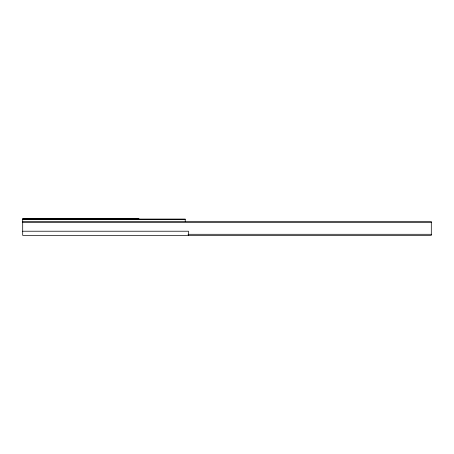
<?xml version="1.0" encoding="UTF-8"?>
<svg xmlns="http://www.w3.org/2000/svg" width="454" height="454" viewBox="0 0 454 454"><rect width="100%" height="100%" fill="white"/><g stroke="black" fill="none" stroke-linecap="round" stroke-linejoin="round"><path stroke-width="0.68" d="M22.7 219.066L185.226 219.066L185.226 221.456M22.7 219.117L138.901 219.117L138.901 218.601L22.7 218.601L22.7 235.399L431.3 235.399L431.3 221.478L22.7 221.478M22.7 219.469L185.226 219.469M22.7 222.585L431.3 222.585M22.7 231.217L188.495 231.217L188.495 235.399M187.984 234.292L431.3 234.292"/></g></svg>
